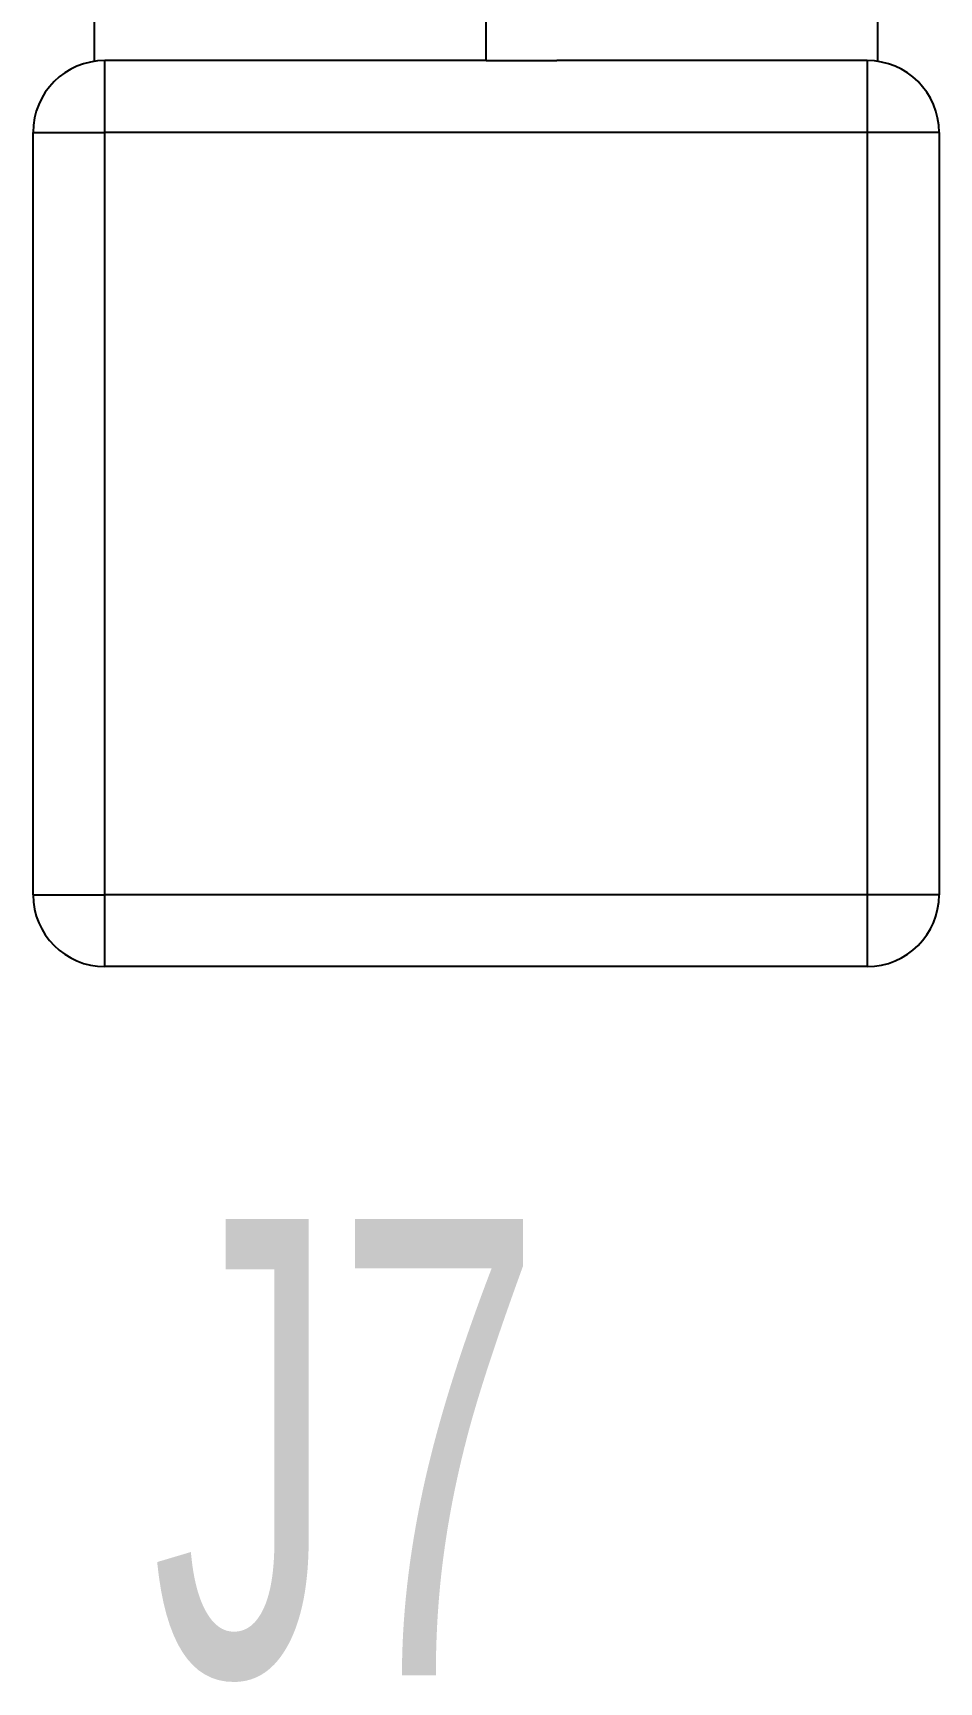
# Model space of a CAD drawing. Header units: millimetres. Extents: x 101 to 291, y 114 to 180.
# Drawn here: x 121.73 to 128.03, y 160.93 to 172.39 of the extents above; entities that cross this region are included whole.
import ezdxf

# ---------------------------------------------------------------- set-up
doc = ezdxf.new("R2010")
doc.units = ezdxf.units.MM
doc.styles.add('SLDTEXTSTYLE0', font='TXT', dxfattribs={"width": 0.605})

msp = doc.modelspace()

# ---------------------------------------------------------------- linework, layer by layer
at = {"color": 7, "linetype": 'Continuous', "lineweight": 25}
for p, q in [((122.159, 175.03), (122.159, 172.194)), ((124.884, 172.2), (124.884, 175.03)), ((127.609, 172.194), (127.609, 175.03)), ((122.234, 171.7), (122.234, 172.2)), ((124.39, 172.2), (122.234, 172.2)), ((124.884, 172.2), (124.39, 172.2)), ((124.884, 172.2), (125.377, 172.2)), ((127.534, 172.2), (125.377, 172.2)), ((127.534, 172.2), (127.534, 171.7)), ((121.734, 166.4), (121.734, 171.7)), ((121.734, 171.7), (122.234, 171.7)), ((127.534, 171.7), (122.234, 171.7)), ((122.234, 166.4), (122.234, 171.7)), ((128.034, 171.7), (127.534, 171.7)), ((127.534, 171.7), (127.534, 166.4)), ((128.034, 171.7), (128.034, 166.4)), ((121.734, 166.4), (122.234, 166.4)), ((122.234, 165.9), (122.234, 166.4)), ((127.534, 166.4), (122.234, 166.4)), ((127.534, 166.4), (127.534, 165.9)), ((128.034, 166.4), (127.534, 166.4)), ((127.534, 165.9), (122.234, 165.9))]:
    msp.add_line(p, q, dxfattribs=at)
for centre, start, end in [((122.234, 171.7), 90, 180), ((127.534, 171.7), 0, 90), ((122.234, 166.4), 180, 270), ((127.534, 166.4), 270, 0)]:
    msp.add_arc(centre, 0.5, start, end, dxfattribs=at)

# ---------------------------------------------------------------- texts
at = {"color": 7, "linetype": 'Continuous', "lineweight": 0, "insert": (122.557, 164.146), "char_height": 3.175, "attachment_point": 1, "style": 'SLDTEXTSTYLE0'}
msp.add_mtext('J7', dxfattribs=at)

doc.saveas('drawing.dxf')
